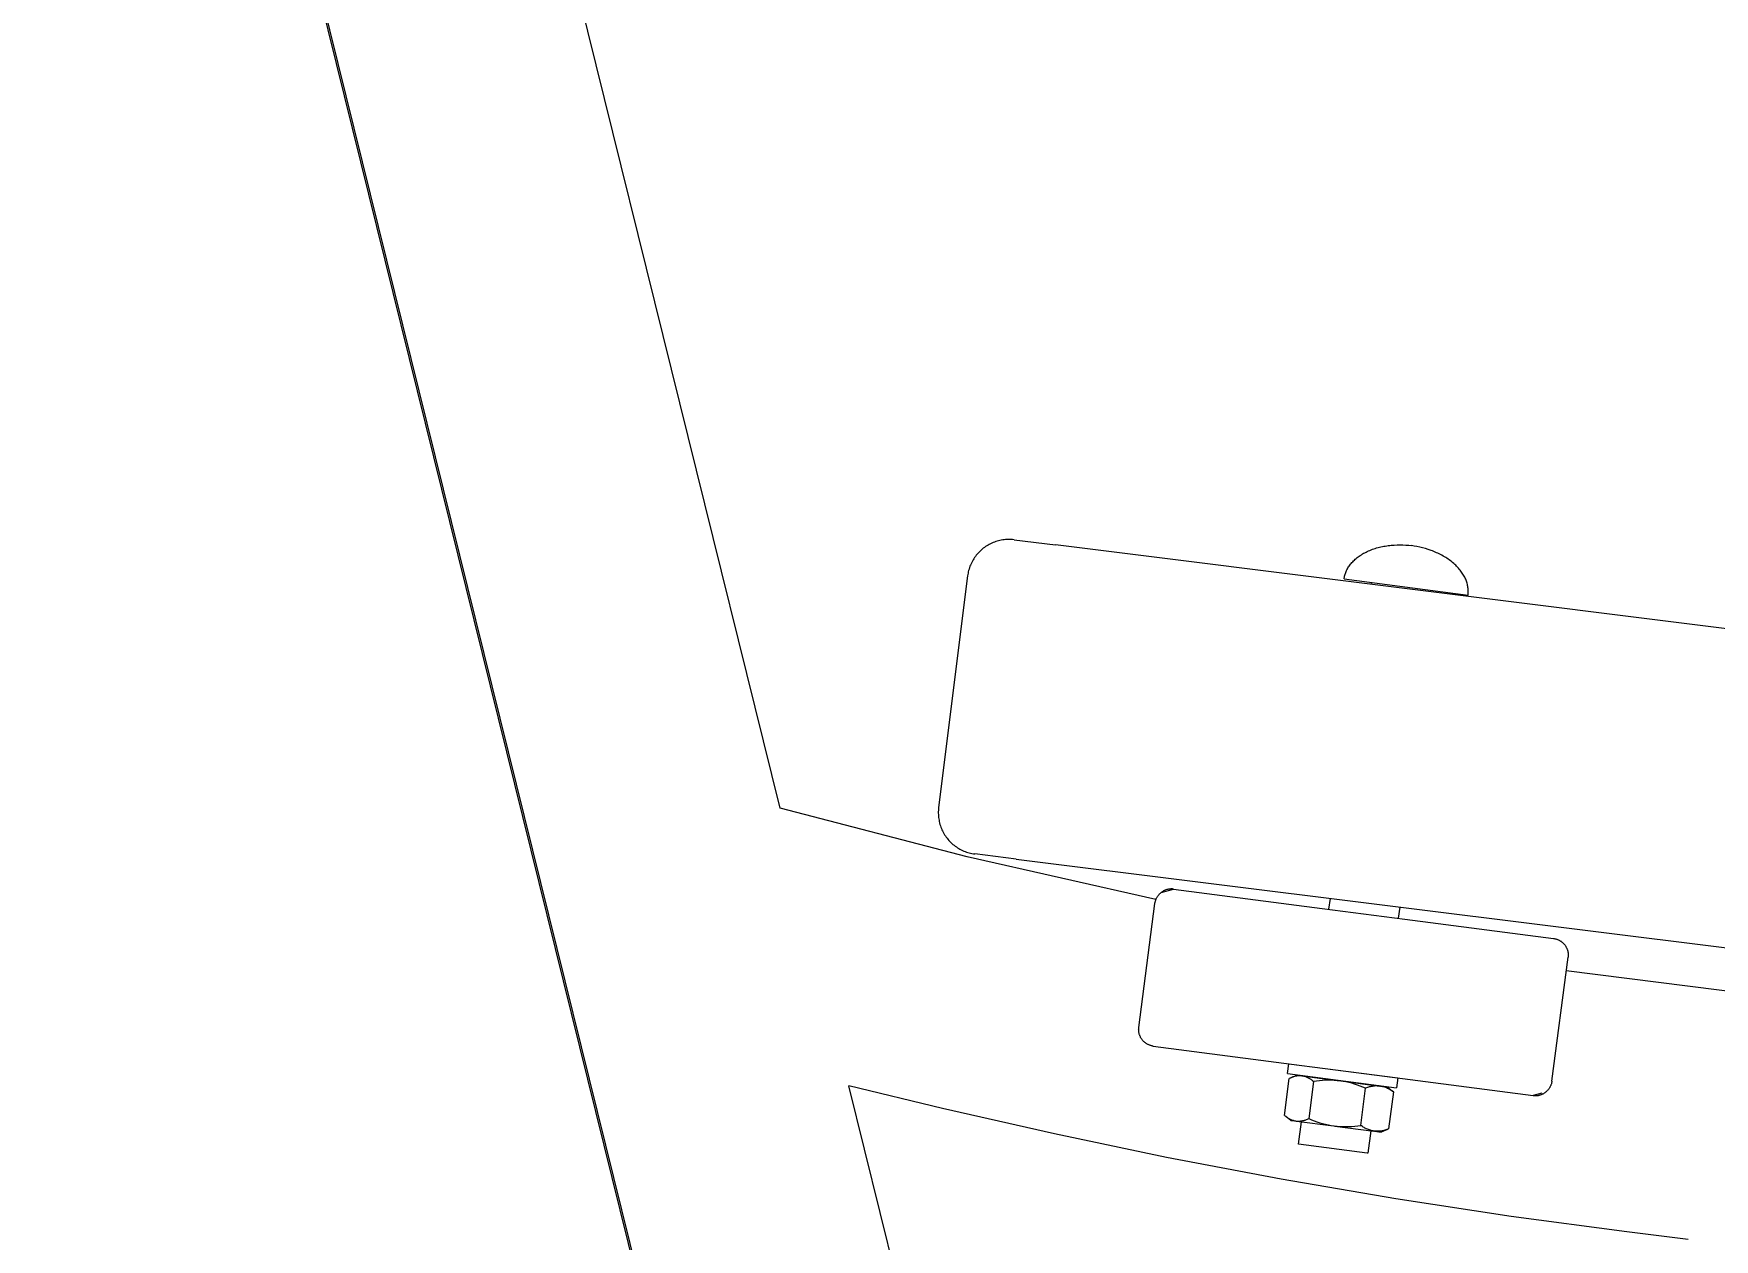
# Model space of a CAD drawing. Header units: inches. Extents: x -10 to 169, y -3 to 129.
# Drawn here: x 134.37 to 142.31, y 111.14 to 116.84 of the extents above; entities that cross this region are included whole.
import ezdxf

# ---------------------------------------------------------------- set-up
doc = ezdxf.new("R2010")
doc.units = ezdxf.units.IN
doc.layers.add('ZANO_R', color=7, linetype='Continuous', lineweight=0)
doc.layers.add('ZANO_W', color=1, linetype='Continuous', lineweight=0)
doc.styles.get("Standard").update_dxf_attribs({"font": 'arial.ttf'})
doc.dimstyles.new('amerykanie', dxfattribs={"dimtxt": 50, "dimasz": 50, "dimexe": 0.5, "dimexo": 0.5, "dimgap": 1, "dimtad": 1, "dimdec": 0, "dimzin": 0, "dimlunit": 5, "dimtxsty": 'Standard', "dimcen": 0.09, "dimclrd": 1, "dimclre": 1, "dimclrt": 1, "dimazin": 0, "dimtfac": 1, "dimtdec": 0, "dimtmove": 0, "dimatfit": 3, "dimfxl": 1, "dimtzin": 0, "dimarcsym": 1})

# ---------------------------------------------------------------- blocks, each defined once
blk = doc.blocks.new('*D357')
at = {"layer": 'ZANO_W', "color": 1, "lineweight": -2}
for p, q in [((137.2207, 121.6007), (137.2207, 117.2768)), ((154.6675, 112.6426), (154.6675, 118.2768)), ((138.2207, 117.7768), (153.6675, 117.7768))]:
    blk.add_line(p, q, dxfattribs=at)
at = {"layer": 'ZANO_W', "color": 1}
for points in [[(138.2207, 117.9434), (138.2207, 117.6101), (137.2207, 117.7768)], [(153.6675, 117.6101), (153.6675, 117.9434), (154.6675, 117.7768)]]:
    blk.add_solid(points, dxfattribs=at)
at = {"layer": 'ZANO_W', "color": 1, "insert": (145.9441, 119.117), "char_height": 1.625, "attachment_point": 5}
blk.add_mtext('17 7/16', dxfattribs=at)

msp = doc.modelspace()

# ---------------------------------------------------------------- linework, layer by layer
at = {"layer": 'ZANO_R'}
for p, q in [((138.30924, 106.54487), (134.36551, 122.48453)), ((138.2674, 106.74755), (134.37411, 122.4833)), ((137.89268, 113.17975), (135.77056, 121.75685)), ((138.91837, 114.44224), (138.91195, 114.44024)), ((138.92485, 114.44402), (138.91837, 114.44224)), ((138.93139, 114.44558), (138.92485, 114.44402)), ((138.93798, 114.44692), (138.93139, 114.44558)), ((138.9446, 114.44803), (138.93798, 114.44692)), ((138.95127, 114.44891), (138.9446, 114.44803)), ((138.95796, 114.44957), (138.95127, 114.44891)), ((138.96467, 114.44999), (138.95796, 114.44957)), ((138.97138, 114.45019), (138.96467, 114.44999)), ((138.97811, 114.45016), (138.97138, 114.45019)), ((138.98482, 114.4499), (138.97811, 114.45016)), ((138.99153, 114.44941), (138.98482, 114.4499)), ((138.99821, 114.44869), (138.99153, 114.44941)), ((138.99831, 114.44867), (138.99821, 114.44869)), ((138.99831, 114.44867), (139.19354, 114.42428)), ((138.8116, 114.36489), (138.80788, 114.35929)), ((138.8155, 114.37037), (138.8116, 114.36489)), ((138.81959, 114.3757), (138.8155, 114.37037)), ((138.82385, 114.3809), (138.81959, 114.3757)), ((138.8283, 114.38594), (138.82385, 114.3809)), ((138.83291, 114.39083), (138.8283, 114.38594)), ((138.83768, 114.39556), (138.83291, 114.39083)), ((138.84262, 114.40013), (138.83768, 114.39556)), ((138.84771, 114.40452), (138.84262, 114.40013)), ((138.85294, 114.40874), (138.84771, 114.40452)), ((138.85832, 114.41277), (138.85294, 114.40874)), ((138.86383, 114.41662), (138.85832, 114.41277)), ((138.86946, 114.42028), (138.86383, 114.41662)), ((138.87522, 114.42375), (138.86946, 114.42028)), ((138.8811, 114.42701), (138.87522, 114.42375)), ((138.88708, 114.43008), (138.8811, 114.42701)), ((138.89316, 114.43293), (138.88708, 114.43008)), ((138.89934, 114.43558), (138.89316, 114.43293)), ((138.90561, 114.43802), (138.89934, 114.43558)), ((138.91195, 114.44024), (138.90561, 114.43802)), ((145.44413, 113.64314), (139.19354, 114.42428)), ((140.61473, 114.36077), (140.6193, 114.36446)), ((140.6193, 114.36446), (140.62403, 114.36807)), ((140.62403, 114.36807), (140.62892, 114.3716)), ((140.62892, 114.3716), (140.63396, 114.37504)), ((140.63396, 114.37504), (140.63916, 114.37838)), ((140.63916, 114.37838), (140.64451, 114.38162)), ((140.64451, 114.38162), (140.65, 114.38477)), ((140.65, 114.38477), (140.65563, 114.38781)), ((140.65563, 114.38781), (140.66139, 114.39074)), ((140.66139, 114.39074), (140.66727, 114.39356)), ((140.66727, 114.39356), (140.67328, 114.39627)), ((140.67328, 114.39627), (140.6794, 114.39886)), ((140.6794, 114.39886), (140.68563, 114.40133)), ((140.68563, 114.40133), (140.69196, 114.40369)), ((140.69196, 114.40369), (140.69839, 114.40592)), ((140.69839, 114.40592), (140.7049, 114.40803)), ((140.7049, 114.40803), (140.7115, 114.41001)), ((140.7115, 114.41001), (140.71817, 114.41187)), ((140.71817, 114.41187), (140.7249, 114.4136)), ((140.7249, 114.4136), (140.7317, 114.41521)), ((140.7317, 114.41521), (140.73854, 114.41668)), ((140.73854, 114.41668), (140.74543, 114.41803)), ((140.74543, 114.41803), (140.75236, 114.41925)), ((140.75236, 114.41925), (140.75932, 114.42035)), ((140.75932, 114.42035), (140.7663, 114.42132)), ((140.7663, 114.42132), (140.7733, 114.42216)), ((140.7733, 114.42216), (140.7803, 114.42288)), ((140.7803, 114.42288), (140.79431, 114.42395)), ((140.79431, 114.42395), (140.80828, 114.42455)), ((140.80828, 114.42455), (140.82216, 114.42468)), ((140.82216, 114.42468), (140.8359, 114.42438)), ((140.8359, 114.42438), (140.84945, 114.42365)), ((140.84945, 114.42365), (140.86278, 114.42252)), ((140.86278, 114.42252), (140.87586, 114.42102)), ((140.88889, 114.41913), (140.87586, 114.42102)), ((140.90207, 114.41682), (140.88889, 114.41913)), ((140.91536, 114.41406), (140.90207, 114.41682)), ((140.92872, 114.41084), (140.91536, 114.41406)), ((140.9421, 114.40717), (140.92872, 114.41084)), ((140.95546, 114.40302), (140.9421, 114.40717)), ((140.96873, 114.39841), (140.95546, 114.40302)), ((140.97532, 114.39592), (140.96873, 114.39841)), ((140.98187, 114.39332), (140.97532, 114.39592)), ((140.98837, 114.3906), (140.98187, 114.39332)), ((140.99482, 114.38776), (140.98837, 114.3906)), ((141.0012, 114.38481), (140.99482, 114.38776)), ((141.00752, 114.38175), (141.0012, 114.38481)), ((141.01376, 114.37857), (141.00752, 114.38175)), ((141.01992, 114.37529), (141.01376, 114.37857)), ((141.02599, 114.37189), (141.01992, 114.37529)), ((141.03196, 114.36839), (141.02599, 114.37189)), ((141.03783, 114.36479), (141.03196, 114.36839)), ((141.04359, 114.36109), (141.03783, 114.36479)), ((138.77942, 114.28442), (138.77847, 114.27777)), ((138.78059, 114.29104), (138.77942, 114.28442)), ((138.78199, 114.29761), (138.78059, 114.29104)), ((138.78361, 114.30414), (138.78199, 114.29761)), ((138.78546, 114.3106), (138.78361, 114.30414)), ((138.78752, 114.317), (138.78546, 114.3106)), ((138.7898, 114.32332), (138.78752, 114.317)), ((138.7923, 114.32956), (138.7898, 114.32332)), ((138.795, 114.33571), (138.7923, 114.32956)), ((138.79792, 114.34177), (138.795, 114.33571)), ((138.80104, 114.34772), (138.79792, 114.34177)), ((138.80436, 114.35357), (138.80104, 114.34772)), ((138.80788, 114.35929), (138.80436, 114.35357)), ((140.56116, 114.28123), (140.56242, 114.2856)), ((140.56242, 114.2856), (140.56384, 114.28998)), ((140.56384, 114.28998), (140.56544, 114.29436)), ((140.56544, 114.29436), (140.5672, 114.29873)), ((140.5672, 114.29873), (140.56913, 114.30309)), ((140.56913, 114.30309), (140.57123, 114.30744)), ((140.57123, 114.30744), (140.57352, 114.31178)), ((140.57352, 114.31178), (140.57597, 114.31609)), ((140.57597, 114.31609), (140.57861, 114.32037)), ((140.57861, 114.32037), (140.58142, 114.32463)), ((140.58142, 114.32463), (140.58441, 114.32885)), ((140.58441, 114.32885), (140.58759, 114.33303)), ((140.58759, 114.33303), (140.59094, 114.33716)), ((140.59094, 114.33716), (140.59446, 114.34125)), ((140.59446, 114.34125), (140.59817, 114.34528)), ((140.59817, 114.34528), (140.60205, 114.34925)), ((140.60205, 114.34925), (140.60611, 114.35316)), ((140.60611, 114.35316), (140.61034, 114.357)), ((140.61034, 114.357), (140.61473, 114.36077)), ((141.04923, 114.35729), (141.04359, 114.36109)), ((141.05476, 114.35339), (141.04923, 114.35729)), ((141.06015, 114.34941), (141.05476, 114.35339)), ((141.0654, 114.34534), (141.06015, 114.34941)), ((141.07052, 114.34119), (141.0654, 114.34534)), ((141.07549, 114.33696), (141.07052, 114.34119)), ((141.08031, 114.33265), (141.07549, 114.33696)), ((141.08497, 114.32827), (141.08031, 114.33265)), ((141.08948, 114.32383), (141.08497, 114.32827)), ((141.09382, 114.31933), (141.08948, 114.32383)), ((141.09799, 114.31477), (141.09382, 114.31933)), ((141.10199, 114.31016), (141.09799, 114.31477)), ((141.10582, 114.3055), (141.10199, 114.31016)), ((141.10947, 114.3008), (141.10582, 114.3055)), ((141.11294, 114.29607), (141.10947, 114.3008)), ((141.11623, 114.2913), (141.11294, 114.29607)), ((141.11934, 114.28651), (141.11623, 114.2913)), ((141.12226, 114.28169), (141.11934, 114.28651)), ((138.77847, 114.27777), (138.64177, 113.18391)), ((140.55769, 114.26384), (140.55833, 114.26817)), ((140.55769, 114.26384), (141.14333, 114.18778)), ((140.55833, 114.26817), (140.55912, 114.27251)), ((140.55912, 114.27251), (140.56006, 114.27686)), ((140.56006, 114.27686), (140.56116, 114.28123)), ((140.68533, 114.23785), (140.68653, 114.24711)), ((141.01449, 114.20451), (141.01349, 114.19684)), ((141.125, 114.27686), (141.12226, 114.28169)), ((141.12755, 114.27201), (141.125, 114.27686)), ((141.12992, 114.26716), (141.12755, 114.27201)), ((141.1321, 114.26231), (141.12992, 114.26716)), ((141.1341, 114.25746), (141.1321, 114.26231)), ((141.13591, 114.25261), (141.1341, 114.25746)), ((141.13755, 114.24778), (141.13591, 114.25261)), ((141.139, 114.24296), (141.13755, 114.24778)), ((141.14027, 114.23817), (141.139, 114.24296)), ((141.14137, 114.23339), (141.14027, 114.23817)), ((141.1423, 114.22865), (141.14137, 114.23339)), ((141.14305, 114.22394), (141.1423, 114.22865)), ((141.14364, 114.21926), (141.14305, 114.22394)), ((141.14406, 114.21462), (141.14364, 114.21926)), ((141.14432, 114.21003), (141.14406, 114.21462)), ((141.14442, 114.20548), (141.14432, 114.21003)), ((141.14437, 114.20097), (141.14442, 114.20548)), ((141.14333, 114.18778), (141.14382, 114.19212)), ((141.14382, 114.19212), (141.14417, 114.19652)), ((141.14417, 114.19652), (141.14437, 114.20097)), ((138.77736, 112.95059), (137.89269, 113.17972)), ((138.64056, 113.17053), (138.6403, 113.16381)), ((138.64105, 113.17723), (138.64056, 113.17053)), ((138.64177, 113.18391), (138.64105, 113.17723)), ((138.6403, 113.16381), (138.64026, 113.15709)), ((138.64026, 113.15709), (138.64046, 113.15037)), ((138.64046, 113.15037), (138.64089, 113.14366)), ((138.64089, 113.14366), (138.64154, 113.13697)), ((138.64154, 113.13697), (138.64243, 113.13031)), ((138.64243, 113.13031), (138.64354, 113.12368)), ((138.64354, 113.12368), (138.64487, 113.11709)), ((138.64487, 113.11709), (138.64643, 113.11055)), ((138.64643, 113.11055), (138.64822, 113.10407)), ((138.64822, 113.10407), (138.65022, 113.09765)), ((138.65022, 113.09765), (138.65244, 113.09131)), ((138.65244, 113.09131), (138.65487, 113.08505)), ((138.65487, 113.08505), (138.65752, 113.07887)), ((138.65752, 113.07887), (138.66038, 113.07278)), ((138.66038, 113.07278), (138.66344, 113.0668)), ((138.66344, 113.0668), (138.66671, 113.06093)), ((138.66671, 113.06093), (138.67017, 113.05517)), ((138.67017, 113.05517), (138.67383, 113.04953)), ((138.67383, 113.04953), (138.67768, 113.04402)), ((138.67768, 113.04402), (138.68172, 113.03864)), ((138.68172, 113.03864), (138.68594, 113.03341)), ((138.68594, 113.03341), (138.69033, 113.02832)), ((138.69033, 113.02832), (138.69489, 113.02339)), ((138.69489, 113.02339), (138.69962, 113.01861)), ((138.69962, 113.01861), (138.70451, 113.014)), ((138.70451, 113.014), (138.70956, 113.00956)), ((138.70956, 113.00956), (138.71475, 113.00529)), ((138.71475, 113.00529), (138.72009, 113.0012)), ((138.72009, 113.0012), (138.72556, 112.9973)), ((138.72556, 112.9973), (138.73116, 112.99359)), ((138.73116, 112.99359), (138.73689, 112.99007)), ((138.73689, 112.99007), (138.74273, 112.98674)), ((138.74273, 112.98674), (138.74869, 112.98362)), ((138.74869, 112.98362), (138.75474, 112.98071)), ((138.75474, 112.98071), (138.7609, 112.978)), ((138.7609, 112.978), (138.76714, 112.9755)), ((138.76714, 112.9755), (138.77346, 112.97322)), ((138.77346, 112.97322), (138.77986, 112.97116)), ((139.66885, 112.74962), (138.77736, 112.95059)), ((138.77986, 112.97116), (138.78632, 112.96931)), ((138.78632, 112.96931), (138.79284, 112.96769)), ((138.79284, 112.96769), (138.79942, 112.96629)), ((138.79942, 112.96629), (138.80604, 112.96512)), ((138.80604, 112.96512), (138.81269, 112.96417)), ((139.00802, 112.93976), (138.81267, 112.96417)), ((139.00802, 112.93976), (145.25861, 112.15862)), ((139.68205, 112.77124), (139.68384, 112.77325)), ((139.68384, 112.77325), (139.68569, 112.7752)), ((139.68569, 112.7752), (139.68761, 112.77708)), ((139.68761, 112.77708), (139.68959, 112.77889)), ((139.68959, 112.77889), (139.69164, 112.78064)), ((139.69164, 112.78064), (139.69374, 112.78232)), ((139.69374, 112.78232), (139.75193, 112.79801)), ((139.6959, 112.78392), (139.69374, 112.78232)), ((139.69811, 112.78545), (139.6959, 112.78392)), ((139.70037, 112.7869), (139.69811, 112.78545)), ((139.70268, 112.78828), (139.70037, 112.7869)), ((139.70504, 112.78957), (139.70268, 112.78828)), ((139.70744, 112.79079), (139.70504, 112.78957)), ((139.70988, 112.79192), (139.70744, 112.79079)), ((139.71235, 112.79297), (139.70988, 112.79192)), ((139.71486, 112.79393), (139.71235, 112.79297)), ((139.71741, 112.7948), (139.71486, 112.79393)), ((139.71998, 112.79559), (139.71741, 112.7948)), ((139.72257, 112.79629), (139.71998, 112.79559)), ((139.72519, 112.7969), (139.72257, 112.79629)), ((139.72783, 112.79743), (139.72519, 112.7969)), ((139.73048, 112.79786), (139.72783, 112.79743)), ((139.73315, 112.7982), (139.73048, 112.79786)), ((139.73583, 112.79845), (139.73315, 112.7982)), ((139.73851, 112.7986), (139.73583, 112.79845)), ((139.7412, 112.79867), (139.73851, 112.7986)), ((139.74389, 112.79864), (139.7412, 112.79867)), ((139.74657, 112.79853), (139.74389, 112.79864)), ((139.74925, 112.79832), (139.74657, 112.79853)), ((139.75193, 112.79801), (139.74925, 112.79832)), ((139.75193, 112.79801), (140.45468, 112.7067)), ((139.5876, 112.14445), (139.6637, 112.73008)), ((139.6637, 112.73008), (139.66409, 112.73274)), ((139.66409, 112.73274), (139.66457, 112.73538)), ((139.66457, 112.73538), (139.66514, 112.73801)), ((139.66514, 112.73801), (139.6658, 112.74061)), ((139.6658, 112.74061), (139.66656, 112.7432)), ((139.66656, 112.7432), (139.66739, 112.74575)), ((139.66739, 112.74575), (139.66832, 112.74828)), ((139.66832, 112.74828), (139.66933, 112.75077)), ((139.66933, 112.75077), (139.67042, 112.75322)), ((139.67042, 112.75322), (139.6716, 112.75564)), ((139.6716, 112.75564), (139.67286, 112.75801)), ((139.67286, 112.75801), (139.6742, 112.76035)), ((139.6742, 112.76035), (139.67562, 112.76263)), ((139.67562, 112.76263), (139.67712, 112.76486)), ((139.67712, 112.76486), (139.67869, 112.76704)), ((139.67869, 112.76704), (139.68034, 112.76917)), ((139.68034, 112.76917), (139.68205, 112.77124)), ((140.45468, 112.7067), (140.8451, 112.65598)), ((140.48594, 112.70264), (140.49264, 112.75423)), ((140.8208, 112.71322), (140.81389, 112.66003)), ((140.8451, 112.65598), (141.54785, 112.56466)), ((141.54785, 112.56466), (141.55051, 112.56427)), ((141.55051, 112.56427), (141.55315, 112.56379)), ((141.55315, 112.56379), (141.55578, 112.56322)), ((141.55578, 112.56322), (141.55838, 112.56256)), ((141.55838, 112.56256), (141.56096, 112.56181)), ((141.56096, 112.56181), (141.56352, 112.56097)), ((141.56352, 112.56097), (141.56604, 112.56005)), ((141.56604, 112.56005), (141.56853, 112.55904)), ((141.56853, 112.55904), (141.57098, 112.55794)), ((141.57098, 112.55794), (141.5734, 112.55677)), ((141.5734, 112.55677), (141.57577, 112.55551)), ((141.57577, 112.55551), (141.5781, 112.55417)), ((141.5781, 112.55417), (141.58038, 112.55275)), ((141.58038, 112.55275), (141.58262, 112.55126)), ((141.58262, 112.55126), (141.5848, 112.54969)), ((141.5848, 112.54969), (141.58693, 112.54804)), ((141.58693, 112.54804), (141.589, 112.54632)), ((141.589, 112.54632), (141.59101, 112.54454)), ((141.59101, 112.54454), (141.59296, 112.54268)), ((141.59296, 112.54268), (141.59484, 112.54076)), ((141.59484, 112.54076), (141.59666, 112.53878)), ((141.59666, 112.53878), (141.59841, 112.53674)), ((141.59841, 112.53674), (141.60008, 112.53463)), ((141.5397, 111.89081), (141.61579, 112.47643)), ((141.60008, 112.53463), (141.60169, 112.53248)), ((141.60169, 112.53248), (141.60322, 112.53026)), ((141.60322, 112.53026), (141.60467, 112.528)), ((141.60467, 112.528), (141.60605, 112.52569)), ((141.60605, 112.52569), (141.60734, 112.52333)), ((141.60734, 112.52333), (141.60856, 112.52093)), ((141.60856, 112.52093), (141.60969, 112.51849)), ((141.60969, 112.51849), (141.61074, 112.51602)), ((141.61074, 112.51602), (141.6117, 112.51351)), ((141.6117, 112.51351), (141.61258, 112.51096)), ((141.61258, 112.51096), (141.61337, 112.50839)), ((141.61337, 112.50839), (141.61407, 112.5058)), ((141.61407, 112.5058), (141.61468, 112.50318)), ((141.61468, 112.50318), (141.6152, 112.50054)), ((141.6152, 112.50054), (141.61563, 112.49788)), ((141.61563, 112.49788), (141.61597, 112.49522)), ((141.61609, 112.47911), (141.61579, 112.47643)), ((141.61597, 112.49522), (141.61622, 112.49254)), ((141.6163, 112.48179), (141.61609, 112.47911)), ((141.61622, 112.49254), (141.61638, 112.48985)), ((141.61642, 112.48448), (141.6163, 112.48179)), ((141.61638, 112.48985), (141.61644, 112.48716)), ((141.61644, 112.48716), (141.61642, 112.48448)), ((142.50579, 112.29847), (141.60731, 112.41119)), ((139.58698, 112.1364), (139.58709, 112.13909)), ((139.58709, 112.13909), (139.5873, 112.14177)), ((139.5873, 112.14177), (139.5876, 112.14445)), ((139.58695, 112.13371), (139.58698, 112.1364)), ((139.58702, 112.13102), (139.58695, 112.13371)), ((139.58717, 112.12833), (139.58702, 112.13102)), ((139.58742, 112.12565), (139.58717, 112.12833)), ((139.58777, 112.12298), (139.58742, 112.12565)), ((139.5882, 112.12032), (139.58777, 112.12298)), ((139.58872, 112.11768), (139.5882, 112.12032)), ((139.58933, 112.11506), (139.58872, 112.11768)), ((139.59004, 112.11246), (139.58933, 112.11506)), ((139.59083, 112.10989), (139.59004, 112.11246)), ((139.59171, 112.10735), (139.59083, 112.10989)), ((139.59267, 112.10483), (139.59171, 112.10735)), ((139.59372, 112.10235), (139.59267, 112.10483)), ((139.59485, 112.09991), (139.59372, 112.10235)), ((139.59607, 112.09751), (139.59485, 112.09991)), ((139.59737, 112.09515), (139.59607, 112.09751)), ((139.59875, 112.09284), (139.59737, 112.09515)), ((139.6002, 112.09058), (139.59875, 112.09284)), ((139.60174, 112.08837), (139.6002, 112.09058)), ((139.60334, 112.08621), (139.60174, 112.08837)), ((139.60502, 112.0841), (139.60334, 112.08621)), ((139.60677, 112.08206), (139.60502, 112.0841)), ((139.6086, 112.08008), (139.60677, 112.08206)), ((139.61048, 112.07816), (139.6086, 112.08008)), ((139.61243, 112.0763), (139.61048, 112.07816)), ((139.61445, 112.07452), (139.61243, 112.0763)), ((139.61652, 112.0728), (139.61445, 112.07452)), ((139.61865, 112.07116), (139.61652, 112.0728)), ((139.62083, 112.06959), (139.61865, 112.07116)), ((139.62306, 112.0681), (139.62083, 112.06959)), ((139.62534, 112.06669), (139.62306, 112.0681)), ((139.62767, 112.06535), (139.62534, 112.06669)), ((139.63004, 112.0641), (139.62767, 112.06535)), ((139.63245, 112.06292), (139.63004, 112.0641)), ((139.6349, 112.06183), (139.63245, 112.06292)), ((139.63738, 112.06083), (139.6349, 112.06183)), ((139.6399, 112.0599), (139.63738, 112.06083)), ((139.64245, 112.05907), (139.6399, 112.0599)), ((139.64503, 112.05832), (139.64245, 112.05907)), ((139.64763, 112.05766), (139.64503, 112.05832)), ((139.65025, 112.05709), (139.64763, 112.05766)), ((139.65289, 112.05661), (139.65025, 112.05709)), ((139.65554, 112.05622), (139.65289, 112.05661)), ((139.65554, 112.05622), (140.3583, 111.96491)), ((140.27607, 111.72853), (140.29881, 111.90362)), ((140.28978, 111.92589), (140.29586, 111.97274)), ((140.28982, 111.92589), (140.28978, 111.92589)), ((140.28978, 111.92589), (140.28978, 111.92589)), ((140.28978, 111.92589), (140.80509, 111.85897)), ((140.29591, 111.97274), (140.29586, 111.97274)), ((140.29586, 111.97274), (140.29586, 111.97274)), ((140.29586, 111.97274), (140.81117, 111.90582)), ((140.30206, 111.90522), (140.29881, 111.90362)), ((140.30537, 111.90671), (140.30206, 111.90522)), ((140.30872, 111.90809), (140.30537, 111.90671)), ((140.30636, 111.90687), (140.33406, 111.9184)), ((140.31212, 111.90936), (140.30872, 111.90809)), ((140.31555, 111.91051), (140.31212, 111.90936)), ((140.31903, 111.91155), (140.31555, 111.91051)), ((140.32253, 111.91248), (140.31903, 111.91155)), ((140.32607, 111.91329), (140.32253, 111.91248)), ((140.32962, 111.91398), (140.32607, 111.91329)), ((140.3332, 111.91455), (140.32962, 111.91398)), ((140.3368, 111.91501), (140.3332, 111.91455)), ((140.33407, 111.9184), (140.33406, 111.9184)), ((140.33406, 111.9184), (140.33406, 111.9184)), ((140.33406, 111.9184), (140.33407, 111.9184)), ((140.33407, 111.9184), (140.33407, 111.9184)), ((140.33407, 111.9184), (140.33413, 111.9184)), ((140.33413, 111.9184), (140.33438, 111.91836)), ((140.33438, 111.91836), (140.33546, 111.91822)), ((140.33546, 111.91822), (140.33991, 111.91764)), ((140.34041, 111.91534), (140.3368, 111.91501)), ((140.33991, 111.91764), (140.35699, 111.91543)), ((140.34403, 111.91556), (140.34041, 111.91534)), ((140.34765, 111.91566), (140.34403, 111.91556)), ((140.35128, 111.91563), (140.34765, 111.91566)), ((140.3549, 111.91549), (140.35128, 111.91563)), ((140.35852, 111.91523), (140.3549, 111.91549)), ((140.3583, 111.96491), (140.74871, 111.91418)), ((140.36208, 111.91456), (140.35852, 111.91523)), ((140.36021, 111.91501), (140.53539, 111.89226)), ((140.36562, 111.91377), (140.36208, 111.91456)), ((140.36913, 111.91287), (140.36562, 111.91377)), ((140.37261, 111.91185), (140.36913, 111.91287)), ((140.37605, 111.91072), (140.37261, 111.91185)), ((140.37945, 111.90947), (140.37605, 111.91072)), ((140.38282, 111.90811), (140.37945, 111.90947)), ((140.38613, 111.90664), (140.38282, 111.90811)), ((140.38326, 111.91201), (140.38348, 111.91372)), ((140.38939, 111.90506), (140.38613, 111.90664)), ((140.3926, 111.90338), (140.38939, 111.90506)), ((140.38956, 111.96057), (140.3896, 111.96084)), ((140.39576, 111.90159), (140.3926, 111.90338)), ((140.39885, 111.89969), (140.39576, 111.90159)), ((140.40187, 111.8977), (140.39885, 111.89969)), ((140.71755, 111.91823), (140.71752, 111.91798)), ((140.74871, 111.91418), (141.45147, 111.82287)), ((140.81122, 111.90581), (140.80513, 111.85896)), ((139.2005, 107.89383), (138.21694, 111.86917)), ((138.66041, 111.76079), (138.21694, 111.86917)), ((140.41328, 111.88876), (140.39053, 111.71366)), ((140.40483, 111.89561), (140.40187, 111.8977)), ((140.40772, 111.89342), (140.40483, 111.89561)), ((140.41054, 111.89113), (140.40772, 111.89342)), ((140.41328, 111.88876), (140.41054, 111.89113)), ((140.42711, 111.89086), (140.41328, 111.88876)), ((140.441, 111.89253), (140.42711, 111.89086)), ((140.45493, 111.89375), (140.441, 111.89253)), ((140.4689, 111.89454), (140.45493, 111.89375)), ((140.48288, 111.89488), (140.4689, 111.89454)), ((140.49687, 111.89478), (140.48288, 111.89488)), ((140.51085, 111.89423), (140.49687, 111.89478)), ((140.52481, 111.89325), (140.51085, 111.89423)), ((140.53872, 111.89182), (140.52481, 111.89325)), ((140.55254, 111.88965), (140.53872, 111.89182)), ((140.54232, 111.89136), (140.72564, 111.86755)), ((140.56629, 111.88703), (140.55254, 111.88965)), ((140.57994, 111.88399), (140.56629, 111.88703)), ((140.59349, 111.88051), (140.57994, 111.88399)), ((140.60693, 111.87661), (140.59349, 111.88051)), ((140.62023, 111.87228), (140.60693, 111.87661)), ((140.63339, 111.86754), (140.62023, 111.87228)), ((140.64639, 111.86238), (140.63339, 111.86754)), ((140.63649, 111.68172), (140.65923, 111.85681)), ((140.65923, 111.85681), (140.64639, 111.86238)), ((140.66353, 111.85857), (140.65923, 111.85681)), ((140.6679, 111.86017), (140.66353, 111.85857)), ((140.67231, 111.86164), (140.6679, 111.86017)), ((140.67677, 111.86295), (140.67231, 111.86164)), ((140.68127, 111.86411), (140.67677, 111.86295)), ((140.68581, 111.86513), (140.68127, 111.86411)), ((140.69038, 111.86599), (140.68581, 111.86513)), ((140.69497, 111.8667), (140.69038, 111.86599)), ((140.69959, 111.86725), (140.69497, 111.8667)), ((140.70422, 111.86765), (140.69959, 111.86725)), ((140.70887, 111.86789), (140.70422, 111.86765)), ((140.71352, 111.86798), (140.70887, 111.86789)), ((140.71143, 111.87113), (140.71121, 111.86942)), ((140.71816, 111.86791), (140.71352, 111.86798)), ((140.72281, 111.86769), (140.71816, 111.86791)), ((140.72744, 111.86731), (140.72281, 111.86769)), ((140.73205, 111.86649), (140.72747, 111.86731)), ((140.72934, 111.86707), (140.7604, 111.86303)), ((140.73659, 111.86552), (140.73205, 111.86649)), ((140.7411, 111.8644), (140.73659, 111.86552)), ((140.74557, 111.86312), (140.7411, 111.8644)), ((140.75, 111.8617), (140.74557, 111.86312)), ((140.75437, 111.86013), (140.75, 111.8617)), ((140.75869, 111.85842), (140.75437, 111.86013)), ((140.76295, 111.85656), (140.75869, 111.85842)), ((140.7604, 111.86303), (140.78595, 111.8435)), ((140.76715, 111.85456), (140.76295, 111.85656)), ((140.77128, 111.85242), (140.76715, 111.85456)), ((140.79071, 111.83973), (140.76797, 111.66464)), ((140.77533, 111.85015), (140.77128, 111.85242)), ((140.7793, 111.84774), (140.77533, 111.85015)), ((140.7832, 111.8452), (140.7793, 111.84774)), ((140.787, 111.84253), (140.7832, 111.8452)), ((140.78595, 111.8435), (140.79071, 111.83973)), ((140.79071, 111.83973), (140.787, 111.84253)), ((141.49149, 111.83367), (141.45147, 111.82287)), ((141.45147, 111.82287), (141.45414, 111.82257)), ((141.45414, 111.82257), (141.45682, 111.82236)), ((141.45682, 111.82236), (141.45951, 111.82224)), ((141.45951, 111.82224), (141.4622, 111.82221)), ((141.4622, 111.82221), (141.46488, 111.82228)), ((141.46488, 111.82228), (141.46757, 111.82244)), ((141.46757, 111.82244), (141.47024, 111.82269)), ((141.47024, 111.82269), (141.47291, 111.82303)), ((141.47291, 111.82303), (141.47557, 111.82346)), ((141.47557, 111.82346), (141.4782, 111.82398)), ((141.4782, 111.82398), (141.48082, 111.82459)), ((141.48082, 111.82459), (141.48342, 111.82529)), ((141.48342, 111.82529), (141.48599, 111.82608)), ((141.48599, 111.82608), (141.48853, 111.82695)), ((141.48853, 111.82695), (141.49104, 111.82792)), ((141.49104, 111.82792), (141.49352, 111.82896)), ((141.49352, 111.82896), (141.49596, 111.8301)), ((141.49596, 111.8301), (141.49835, 111.83131)), ((141.49835, 111.83131), (141.50071, 111.8326)), ((141.50071, 111.8326), (141.50302, 111.83398)), ((141.50302, 111.83398), (141.50528, 111.83543)), ((141.50528, 111.83543), (141.5075, 111.83696)), ((141.5075, 111.83696), (141.50965, 111.83856)), ((141.51176, 111.84024), (141.50965, 111.83856)), ((141.5138, 111.84199), (141.51176, 111.84024)), ((141.51578, 111.8438), (141.5138, 111.84199)), ((141.5177, 111.84569), (141.51578, 111.8438)), ((141.51956, 111.84763), (141.5177, 111.84569)), ((141.52134, 111.84964), (141.51956, 111.84763)), ((141.52306, 111.85171), (141.52134, 111.84964)), ((141.5247, 111.85384), (141.52306, 111.85171)), ((141.52628, 111.85602), (141.5247, 111.85384)), ((141.52777, 111.85825), (141.52628, 111.85602)), ((141.52919, 111.86054), (141.52777, 111.85825)), ((141.53053, 111.86287), (141.52919, 111.86054)), ((141.53179, 111.86524), (141.53053, 111.86287)), ((141.53297, 111.86766), (141.53179, 111.86524)), ((141.53407, 111.87012), (141.53297, 111.86766)), ((141.53508, 111.87261), (141.53407, 111.87012)), ((141.536, 111.87513), (141.53508, 111.87261)), ((141.53684, 111.87769), (141.536, 111.87513)), ((141.53759, 111.88027), (141.53684, 111.87769)), ((141.53825, 111.88287), (141.53759, 111.88027)), ((141.53882, 111.8855), (141.53825, 111.88287)), ((141.53931, 111.88815), (141.53882, 111.8855)), ((141.5397, 111.89081), (141.53931, 111.88815)), ((139.18867, 111.64094), (138.66041, 111.76079)), ((140.27607, 111.72853), (140.27881, 111.72615)), ((140.27881, 111.72615), (140.28162, 111.72387)), ((140.28162, 111.72387), (140.28451, 111.72168)), ((140.30638, 111.70523), (140.28256, 111.72345)), ((140.28451, 111.72168), (140.28747, 111.71959)), ((140.28747, 111.71959), (140.2905, 111.71759)), ((140.2905, 111.71759), (140.29359, 111.7157)), ((140.29359, 111.7157), (140.29674, 111.71391)), ((140.29674, 111.71391), (140.29995, 111.71222)), ((140.29995, 111.71222), (140.30322, 111.71065)), ((140.30322, 111.71065), (140.30653, 111.70918)), ((140.30638, 111.70523), (140.30638, 111.70523)), ((140.30638, 111.70523), (140.30638, 111.70523)), ((140.30638, 111.70523), (140.30638, 111.70523)), ((140.30638, 111.70523), (140.30639, 111.70523)), ((140.30639, 111.70523), (140.30644, 111.70523)), ((140.30644, 111.70523), (140.30669, 111.70519)), ((140.30653, 111.70918), (140.30989, 111.70782)), ((140.30669, 111.70519), (140.30778, 111.70505)), ((140.30778, 111.70505), (140.31224, 111.70447)), ((140.30989, 111.70782), (140.31329, 111.70657)), ((140.31224, 111.70447), (140.32936, 111.70225)), ((140.31329, 111.70657), (140.31674, 111.70544)), ((140.31674, 111.70544), (140.32022, 111.70442)), ((140.32022, 111.70442), (140.32373, 111.70351)), ((140.32373, 111.70351), (140.32727, 111.70273)), ((140.32727, 111.70273), (140.33083, 111.70206)), ((140.33083, 111.70206), (140.33445, 111.7018)), ((140.3324, 111.70185), (140.50742, 111.67912)), ((140.33445, 111.7018), (140.33807, 111.70165)), ((140.33807, 111.70165), (140.34169, 111.70163)), ((140.34169, 111.70163), (140.34532, 111.70173)), ((140.34173, 111.59224), (140.35557, 111.69884)), ((140.34532, 111.70173), (140.34894, 111.70194)), ((140.34894, 111.70194), (140.35254, 111.70228)), ((140.35254, 111.70228), (140.35614, 111.70273)), ((140.35614, 111.70273), (140.35972, 111.70331)), ((140.35972, 111.70331), (140.36328, 111.704)), ((140.36328, 111.704), (140.36681, 111.70481)), ((140.36681, 111.70481), (140.37032, 111.70573)), ((140.37032, 111.70573), (140.37379, 111.70677)), ((140.37379, 111.70677), (140.37723, 111.70793)), ((140.37723, 111.70793), (140.38062, 111.7092)), ((140.38062, 111.7092), (140.38398, 111.71058)), ((140.38398, 111.71058), (140.38728, 111.71207)), ((140.38728, 111.71207), (140.39053, 111.71366)), ((140.39053, 111.71366), (140.40337, 111.7081)), ((140.40337, 111.7081), (140.41637, 111.70294)), ((140.41637, 111.70294), (140.42953, 111.69819)), ((140.42953, 111.69819), (140.44284, 111.69387)), ((140.44284, 111.69387), (140.45627, 111.68996)), ((140.45627, 111.68996), (140.46982, 111.68649)), ((140.46982, 111.68649), (140.48348, 111.68344)), ((140.48348, 111.68344), (140.49722, 111.68083)), ((140.49722, 111.68083), (140.51104, 111.67865)), ((140.51104, 111.67865), (140.52495, 111.67723)), ((140.51415, 111.67825), (140.69803, 111.65437)), ((140.52495, 111.67723), (140.53891, 111.67624)), ((140.53891, 111.67624), (140.55289, 111.6757)), ((140.55289, 111.6757), (140.56688, 111.6756)), ((140.56688, 111.6756), (140.58086, 111.67594)), ((140.58086, 111.67594), (140.59483, 111.67672)), ((140.59483, 111.67672), (140.60877, 111.67795)), ((140.60877, 111.67795), (140.62266, 111.67962)), ((140.62266, 111.67962), (140.63649, 111.68172)), ((140.6402, 111.67892), (140.63649, 111.68172)), ((140.64401, 111.67626), (140.6402, 111.67892)), ((140.6479, 111.67371), (140.64401, 111.67626)), ((140.65188, 111.6713), (140.6479, 111.67371)), ((140.65593, 111.66903), (140.65188, 111.6713)), ((140.66006, 111.66689), (140.65593, 111.66903)), ((140.66426, 111.66489), (140.66006, 111.66689)), ((140.66852, 111.66303), (140.66426, 111.66489)), ((140.67284, 111.66132), (140.66852, 111.66303)), ((140.67722, 111.65975), (140.67284, 111.66132)), ((140.76241, 111.66222), (140.73272, 111.64986)), ((140.7593, 111.66128), (140.75489, 111.65982)), ((140.76367, 111.66289), (140.7593, 111.66128)), ((140.76797, 111.66464), (140.76241, 111.66222)), ((140.76797, 111.66464), (140.76367, 111.66289)), ((139.71898, 111.53051), (139.18867, 111.64094)), ((140.66635, 111.55008), (140.34173, 111.59224)), ((140.68353, 111.65625), (140.66968, 111.54965)), ((140.68165, 111.65833), (140.67722, 111.65975)), ((140.68612, 111.65706), (140.68165, 111.65833)), ((140.69063, 111.65593), (140.68612, 111.65706)), ((140.69518, 111.65496), (140.69063, 111.65593)), ((140.69976, 111.65414), (140.69518, 111.65496)), ((140.70439, 111.65376), (140.69976, 111.65414)), ((140.70165, 111.6539), (140.73271, 111.64986)), ((140.70904, 111.65354), (140.70439, 111.65376)), ((140.71368, 111.65347), (140.70904, 111.65354)), ((140.71833, 111.65356), (140.71368, 111.65347)), ((140.72298, 111.6538), (140.71833, 111.65356)), ((140.72761, 111.6542), (140.72298, 111.6538)), ((140.73223, 111.65476), (140.72761, 111.6542)), ((140.73682, 111.65546), (140.73223, 111.65476)), ((140.74139, 111.65632), (140.73682, 111.65546)), ((140.74593, 111.65734), (140.74139, 111.65632)), ((140.75043, 111.6585), (140.74593, 111.65734)), ((140.75489, 111.65982), (140.75043, 111.6585)), ((140.25959, 111.42796), (139.71898, 111.53051)), ((140.66886, 111.54975), (140.66635, 111.55008)), ((140.66949, 111.54967), (140.66886, 111.54975)), ((140.66964, 111.54965), (140.66949, 111.54967)), ((140.66967, 111.54965), (140.66964, 111.54965)), ((140.66968, 111.54965), (140.66967, 111.54965)), ((140.66968, 111.54965), (140.66968, 111.54965)), ((140.66968, 111.54965), (140.66968, 111.54965)), ((140.66968, 111.54965), (140.66968, 111.54965)), ((140.66968, 111.54965), (140.66968, 111.54965)), ((140.80194, 111.33506), (140.25959, 111.42796)), ((141.3472, 111.25161), (140.80194, 111.33506)), ((141.89385, 111.17781), (141.3472, 111.25161)), ((142.18282, 111.14277), (141.89385, 111.17781))]:
    msp.add_line(p, q, dxfattribs=at)

# ---------------------------------------------------------------- dimensions: what is measured, and where the dimension line sits
at = {"layer": 'ZANO_W'}
dim = msp.add_linear_dim(base=(154.66747, 117.77675), p1=(137.2207, 122.1007), p2=(154.66747, 112.14261), dimstyle='amerykanie', override={"dimtxt": 1.625, "dimasz": 1, "dimgap": 0.5, "dimdec": 4, "dimaunit": 1, "dimadec": 1, "dimtdec": 4, "dimtmove": 1, "dimfrac": 2}, dxfattribs=at)
dim.commit()
dim.dimension.update_dxf_attribs({"geometry": '*D357', "text_midpoint": (145.94408, 119.11696)})

doc.saveas('drawing.dxf')
